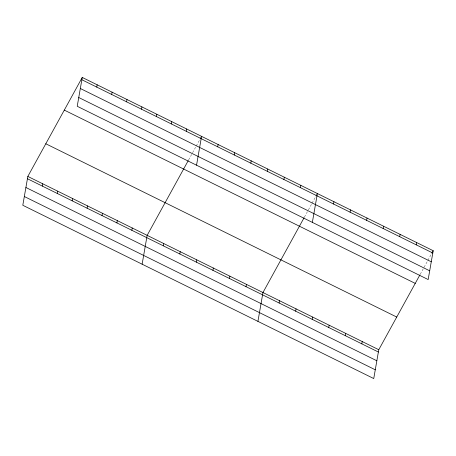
<?xml version="1.0" encoding="UTF-8"?>
<svg xmlns="http://www.w3.org/2000/svg" width="456" height="456" viewBox="0 0 456 456"><rect width="100%" height="100%" fill="white"/><g stroke="black" fill="none" stroke-linecap="round" stroke-linejoin="round"><path stroke-width="0.34" stroke-dasharray="2.28 1.71" d="M188.607 159.948L192.267 153.296M192.597 152.692L195.59 147.248M196.257 146.034L199.916 139.382M304.42 217.136L308.074 210.478M308.41 209.874L311.402 204.43M312.069 203.222L315.723 196.565M420.227 274.318L427.215 261.613M427.876 260.404L431.536 253.753"/><path stroke-width="0.68" d="M82.257 77.44L77.224 106.282L428.167 279.568L433.2 250.726L82.257 77.44L27.833 176.432L22.8 205.274L373.743 378.56L378.776 349.718L419.896 274.922M42.345 186.099L42.75 183.796M57.262 193.464L57.661 191.161M72.179 200.828L72.578 198.525M96.769 87.102L97.168 84.805M87.09 208.192L87.495 205.89M111.686 94.466L112.085 92.169M102.007 215.557L102.412 213.254M126.597 101.836L127.002 99.533M116.924 222.921L117.323 220.618M141.514 109.201L141.919 106.898M131.841 230.286L132.24 227.983M156.431 116.565L156.83 114.262M142.124 264.189L147.157 235.353L188.271 160.558M171.348 123.929L171.747 121.627M163.299 245.818L163.698 243.521M186.259 131.294L186.664 128.991M179.841 253.986L180.245 251.689M196.542 165.197L201.575 136.355L200.247 138.778M196.388 262.16L196.787 259.857M217.717 146.826L218.122 144.523M212.929 270.328L213.334 268.025M234.264 154.994L234.663 152.697M229.476 278.496L229.875 276.193M250.811 163.162L251.21 160.865M246.018 286.664L246.422 284.367M267.353 171.331L267.757 169.034M257.931 321.377L262.964 292.535L304.084 217.74M283.9 179.504L284.299 177.202M279.112 303.006L279.511 300.703M300.441 187.672L300.846 185.37M295.653 311.174L296.058 308.872M312.354 222.38L317.387 193.543L316.059 195.96M312.2 319.342L312.599 317.04M333.53 204.009L333.934 201.712M328.742 327.511L329.147 325.213M350.077 212.177L350.476 209.88M345.289 335.679L345.688 333.382M366.618 220.351L367.023 218.048M361.83 343.847L362.235 341.55M383.165 228.519L383.564 226.216M399.707 236.687L400.111 234.384M416.254 244.855L416.653 242.558M431.872 253.143L433.2 250.726M81.852 79.737L432.801 253.023M80.324 88.498L431.268 261.784M78.751 97.521L429.694 270.807M64.296 110.107L415.239 283.393M45.794 143.765L396.737 317.051M27.833 176.432L378.776 349.718M27.434 178.735L378.377 352.021M25.901 187.49L376.85 360.776M24.328 196.519L375.271 369.799"/></g></svg>
